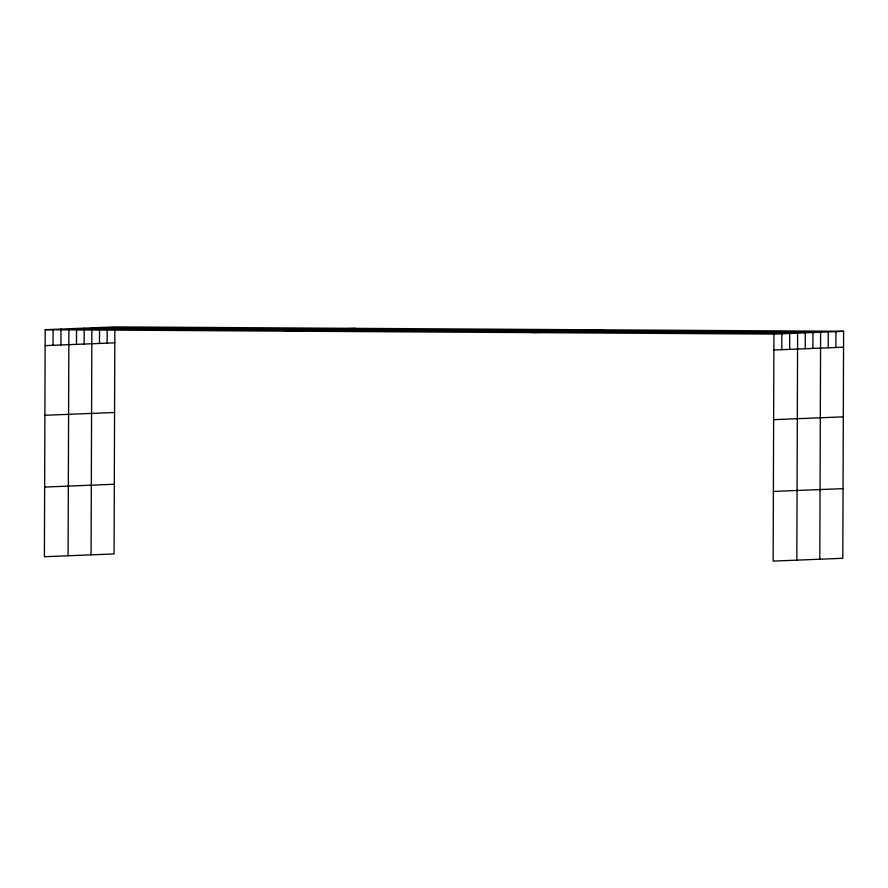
<?xml version="1.0" encoding="UTF-8"?>
<svg xmlns="http://www.w3.org/2000/svg" width="888" height="888" viewBox="0 0 888 888"><rect width="100%" height="100%" fill="white"/><g stroke="black" fill="none" stroke-linecap="round" stroke-linejoin="round"><path stroke-width="1.33" d="M843.6 331.28L773.925 334.077L773.137 561.094L842.812 558.297L843.6 331.28L114.863 326.906L45.188 329.703L44.4 556.721L114.075 553.923L114.852 329.559M53.036 345.299L53.091 329.381M60.928 344.988L60.983 329.071M68.087 555.766L68.887 328.749L797.613 333.122L796.825 560.139M76.49 344.355L76.546 328.438M84.149 344.056L84.205 328.138M91.076 554.845L91.864 330.48M99.478 343.434L99.534 330.17M107.148 343.134L107.193 329.87M781.773 349.672L781.829 333.755M789.665 349.361L789.721 333.444M805.227 348.74L805.283 332.822M812.886 348.429L812.942 332.512M819.813 559.218L820.612 332.201L91.875 327.827M828.215 347.819L828.271 331.901M835.885 347.508L835.941 331.59M285.67 331.146L355.344 328.349M45.133 345.621L114.807 342.824M533.444 332.634L603.119 329.837M773.87 349.994L843.545 347.197M44.888 415.284L114.563 412.487M773.626 419.658L843.3 416.861M44.644 487.057L114.319 484.26M773.381 491.43L843.056 488.633M45.188 329.703L773.925 334.077"/></g></svg>
